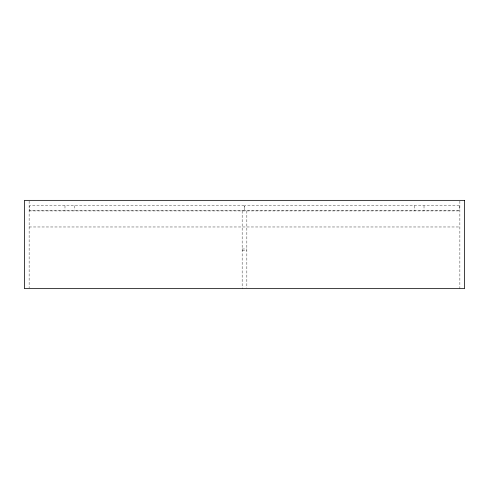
<?xml version="1.0" encoding="UTF-8"?>
<svg xmlns="http://www.w3.org/2000/svg" width="489" height="489" viewBox="0 0 489 489"><rect width="100%" height="100%" fill="white"/><g stroke="black" fill="none" stroke-linecap="round" stroke-linejoin="round"><path stroke-width="0.37" stroke-dasharray="2.44 1.83" d="M29.132 210.924L459.868 210.924M29.132 226.975L459.868 226.975M242.159 248.98L246.841 248.98M242.159 250.588L246.841 250.588M459.868 201.12L459.868 288.644M424.018 205.704L424.018 210.386M414.385 205.704L414.385 210.386M246.841 210.924L246.841 287.88M242.159 210.924L242.159 288.644M74.615 205.704L74.615 210.386M64.982 205.704L64.982 210.386M29.132 201.12L29.132 287.88M244.231 205.704L29.664 205.704L29.664 210.386L244.231 210.386L244.231 205.704M459.336 205.704L244.769 205.704L244.769 210.386L459.336 210.386L459.336 205.704"/><path stroke-width="0.73" d="M464.55 200.356L24.45 200.356L24.45 288.644L464.55 288.644L464.55 200.356"/></g></svg>
